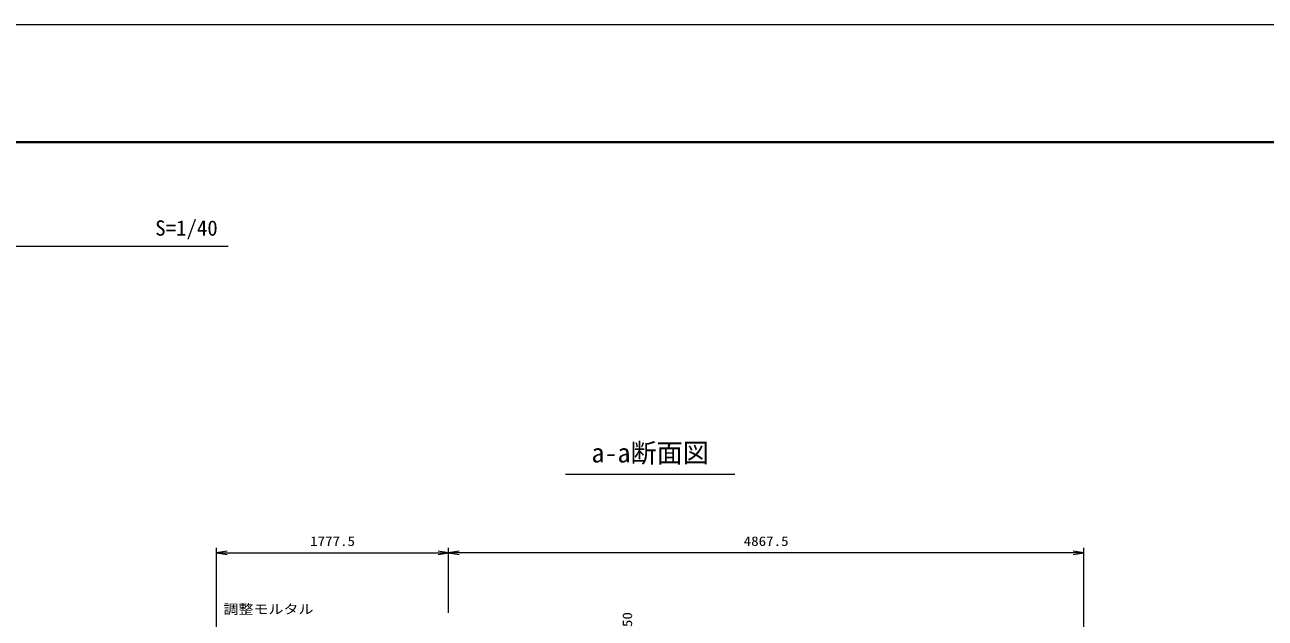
# Model space of a CAD drawing. Units: millimetres at full size. Extents: x -112800 to -79200, y 0 to 23760.
# Drawn here: x -93475 to -83969, y 19209 to 23760 of the extents above; entities that cross this region are included whole.
import ezdxf
from ezdxf.enums import TextEntityAlignment as Align

# ---------------------------------------------------------------- set-up
doc = ezdxf.new("R2010")
doc.units = ezdxf.units.MM
doc.header["$LTSCALE"] = 80.0044
for name, color, linetype, lineweight in [('Defpoints_5', 4, 'Continuous', 13), ('図枠', 1, 'Continuous', 40), ('寸法', 6, 'Continuous', 13), ('文字', 2, 'Continuous', 13)]:
    doc.layers.add(name, color=color, linetype=linetype, lineweight=lineweight)
doc.styles.add('ＭＳ ゴシック', font='')
doc.styles.get('ＭＳ ゴシック').set_extended_font_data('MS Gothic')

# ---------------------------------------------------------------- blocks, each defined once
blk = doc.blocks.new('open_arrow')
at = {"color": 0, "linetype": 'Continuous', "lineweight": -2}
blk.add_lwpolyline([(7.5, 1.25), (0, 0), (7.5, -1.25)], dxfattribs=at)

msp = doc.modelspace()

# ---------------------------------------------------------------- linework, layer by layer
at = {"layer": 'Defpoints_5'}
msp.add_lwpolyline([(-112800, 0), (-79200, 0), (-79200, 23760), (-112800, 23760)], close=True, dxfattribs=at)
at = {"layer": '図枠'}
msp.add_lwpolyline([(-111900, 900), (-80100, 900), (-80100, 22860), (-111900, 22860)], close=True, dxfattribs=at)
at = {"layer": '寸法'}
for p, q in [((-92005, 19050), (-92005, 19750)), ((-92005, 19710), (-90227.5, 19710)), ((-90227.5, 19250), (-90227.5, 19750)), ((-90227.5, 19250), (-90227.5, 19750)), ((-85360, 19710), (-90227.5, 19710)), ((-85360, 19050), (-85360, 19750))]:
    msp.add_line(p, q, dxfattribs=at)
at = {"layer": '文字'}
for p, q in [((-91916.67, 22060), (-100083.33, 22060)), ((-88032.5, 20310), (-89332.5, 20310))]:
    msp.add_line(p, q, dxfattribs=at)

# ---------------------------------------------------------------- block references
at = {"layer": '寸法', "xscale": 10.7, "yscale": 10.7}
for p in [(-92005, 19710), (-90227.5, 19710)]:
    msp.add_blockref('open_arrow', p, dxfattribs=at)
at = {"layer": '寸法', "xscale": 10.7, "yscale": 10.7, "rotation": 180}
for p in [(-90227.5, 19710), (-85360, 19710)]:
    msp.add_blockref('open_arrow', p, dxfattribs=at)

# ---------------------------------------------------------------- texts
at = {"layer": '寸法', "style": 'ＭＳ ゴシック', "width": 1.15}
for s, p in [('1777.5', (-91116.25, 19800)), ('4867.5', (-87793.75, 19800))]:
    msp.add_text(s, height=73.31, dxfattribs=at).set_placement(p, align=Align.MIDDLE_CENTER)
msp.add_text('調整モルタル', height=73.31, dxfattribs=at).set_placement((-91262.5, 19220), align=Align.BOTTOM_RIGHT)
msp.add_text('150', height=73.31, rotation=90, dxfattribs=at).set_placement((-88857.5, 19170), align=Align.MIDDLE_CENTER)
at = {"layer": '文字', "style": 'ＭＳ ゴシック'}
msp.add_text('S=1/40', height=117.3, dxfattribs=at).set_placement((-91996.67, 22260), align=Align.TOP_RIGHT)
msp.add_text('a-a断面図', height=146.6, dxfattribs=at).set_placement((-88682.5, 20550), align=Align.TOP_CENTER)

doc.saveas('drawing.dxf')
